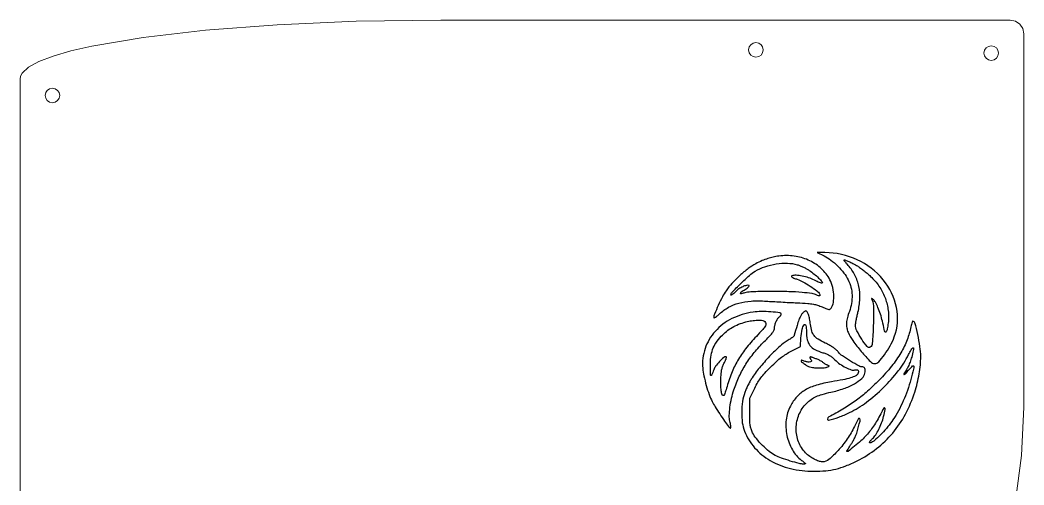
# Model space of a CAD drawing. Extents: x -110 to 546, y -59 to 410.
# Drawn here: x 19.6 to 181.2, y 165.8 to 240.6 of the extents above; entities that cross this region are included whole.
import ezdxf

# ---------------------------------------------------------------- set-up
doc = ezdxf.new("R2010")
doc.units = 0
doc.header["$MEASUREMENT"] = 0
doc.layers.get('0').update_dxf_attribs({"lineweight": 25, "true_color": 0xffffff})
doc.layers.add('Layer 1', color=7, linetype='BYLAYER', lineweight=5, true_color=0xffffff)

msp = doc.modelspace()

# ---------------------------------------------------------------- linework, layer by layer
at = {"color": 5, "true_color": 0x0000ff}
for points in [[(141.74, 202.63, 0.021416), (140.79, 202.47, 0.028277), (139.94, 202.23, 0.025595), (139.06, 201.89, 0.013536), (138, 201.38, 0.042504), (136.8, 200.62, 0.022333), (135.45, 199.49, 0.022256), (134.18, 198.23, 0.036844), (133.24, 197.04, 0.029866), (132.66, 196.07, 0.012216), (131.98, 194.68, 0.008749), (131.38, 193.3, 0.095306), (131.26, 192.71, 0.546801), (131.32, 192.67, 0.041861), (131.53, 192.78, 0.028123), (131.83, 193.01, 0.013668), (132.18, 193.32, -0.060301), (133.63, 194.38, -0.061454), (135.28, 195.06, -0.052645), (137.26, 195.38, -0.029227), (139.71, 195.37, 0.001164), (140.73, 195.31, 0.000535), (142.05, 195.24, 0.000529), (143.44, 195.16, 0.000733), (144.69, 195.1, -0.004485), (146.37, 195, -0.024068), (147.28, 194.89, -0.038649), (147.96, 194.72, -0.025833), (148.72, 194.43, 0.005668), (149.45, 194.11, 0.06691), (149.75, 194.03, 0.177373), (149.95, 194.07, 0.092553), (150.13, 194.24, 0.122046), (150.51, 195.16, 0.053548), (150.56, 196.48, 0.0512), (150.31, 197.89, 0.067061), (149.8, 199.09, 0.079435), (148.37, 200.78, 0.074893), (146.46, 201.99, 0.071548), (144.2, 202.62, 0.062987)], [(149.01, 202.65, -0.052586), (150.08, 201.99, -0.031693), (151.21, 201.01, -0.031648), (152.2, 199.89, -0.051154), (152.88, 198.81, -0.052531), (153.32, 197.6, -0.051989), (153.51, 196.32, -0.051397), (153.42, 195.01, -0.049095), (153.08, 193.73, 0.027071), (152.76, 192.72, 0.047825), (152.62, 191.87, 0.05601), (152.66, 191.1, 0.05869), (152.87, 190.38, 0.056823), (153.63, 189.01, 0.020415), (155, 187.26, 0.013846), (156.47, 185.63, 0.205559), (157.16, 185.33, 0.20915), (157.79, 185.61, 0.028544), (158.72, 186.74, 0.031822), (159.63, 188.17, 0.037293), (160.3, 189.63, 0.140913), (160.66, 194.34, 0.121877), (158.51, 198.82, 0.112852), (154.34, 202.03, 0.108402), (149.13, 203.18), (147.91, 203.18)], [(154.24, 201.11, -0.025198), (154.71, 200.81, -0.010477), (155.31, 200.36, -0.010335), (155.94, 199.85, -0.013152), (156.49, 199.35, -0.052329), (157.84, 197.78, -0.057751), (158.78, 196.02, -0.058432), (159.29, 194.11, -0.055775), (159.35, 192.1, -0.011388), (159.29, 191.6, -0.013103), (159.22, 191.12, -0.012242), (159.14, 190.73, -0.070855), (159.06, 190.53, -0.148643), (158.93, 190.4, -0.436086), (158.82, 190.44, -0.041305), (158.7, 190.79, -0.001535), (158.39, 192.14, 0.022045), (158.08, 193.26, 0.023191), (157.68, 194.33, 0.023188), (157.26, 195.21, 0.098003), (156.88, 195.66, 0.007238), (156.7, 195.81, 0.341336), (156.66, 195.81, 0.330003), (156.64, 195.76, 0.007007), (156.73, 195.54, -0.097545), (156.98, 194.29, -0.011672), (156.93, 191.47, -0.007255), (156.77, 188.55, -0.241211), (156.42, 187.97, -0.376445), (155.93, 188.05, -0.026392), (155.06, 189.25, -0.031584), (154.29, 190.6, -0.113497), (154.07, 191.56, -0.041088), (154.09, 191.82, -0.00597), (154.18, 192.33, -0.006725), (154.31, 192.94, -0.005715), (154.46, 193.58, 0.047916), (154.77, 195.75, 0.062723), (154.61, 197.75, 0.066854), (153.98, 199.54, 0.065889), (152.9, 201.11, -0.007005), (152.64, 201.4, -0.010315), (152.43, 201.66, -0.005965), (152.25, 201.88, -0.161784), (152.23, 201.95, -0.513535), (152.32, 202.02, -0.017646), (152.82, 201.83, -0.019846), (153.46, 201.53, -0.010704)], [(144.7, 201.23, -0.024427), (145.15, 201.07, -0.013925), (145.68, 200.84, -0.013883), (146.19, 200.57, -0.022292), (146.62, 200.32, -0.024315), (147.4, 199.74, -0.024077), (148.12, 199.09, -0.017054), (148.69, 198.49, -0.395866), (148.68, 198.28, -0.281029), (148.58, 198.25, -0.013728), (148.26, 198.37, -0.018919), (147.87, 198.53, -0.012167), (147.44, 198.75, 0.042961), (146.52, 199.15, 0.033852), (145.47, 199.41, 0.03438), (144.49, 199.53, 0.10325), (143.83, 199.42, 0.338007), (143.77, 199.33, 0.234176), (143.84, 199.23, 0.048232), (144.12, 199.09, 0.008257), (144.69, 198.89, -0.045337), (145.59, 198.49, -0.018174), (146.75, 197.79, -0.015771), (147.83, 197.04, -0.093969), (148.29, 196.54, -0.110977), (148.35, 196.35, -0.342591), (148.28, 196.25, -0.170979), (148.1, 196.25, -0.044045), (147.83, 196.36, 0.090533), (147.08, 196.6, 0.012977), (145.47, 196.77, 0.012557), (143.34, 196.89, 0.006243), (140.64, 196.93, 0.00404), (138.98, 196.92, 0.008274), (137.69, 196.88, 0.008191), (136.7, 196.82, 0.065085), (136.26, 196.73, -0.021984), (135.69, 196.55, -0.514141), (135.57, 196.64, -0.222013), (135.69, 196.85, -0.013469), (136.3, 197.26, 0.017603), (136.62, 197.48, 0.037896), (136.84, 197.67, 0.066691), (136.95, 197.81, 0.47273), (136.92, 197.88, 0.140908), (136.5, 197.9, 0.049687), (135.92, 197.7, 0.04508), (135.3, 197.34, 0.04213), (134.74, 196.87, -0.013673), (134.46, 196.6, -0.028422), (134.23, 196.42, -0.043719), (134.06, 196.32, -0.550557), (134.02, 196.35, -0.195265), (134.19, 196.78, -0.005644), (135.59, 198.19, -0.011337), (136.99, 199.5, -0.04722), (137.91, 200.19, -0.053934), (139.49, 200.92, -0.043849), (141.31, 201.36, -0.044777), (143.12, 201.48, -0.065497)], [(137.58, 193.6, 0.08186), (134.18, 192.56, 0.094856), (131.49, 190.51, 0.100956), (129.86, 187.73, 0.105877), (129.48, 184.58, 0.029828), (129.68, 183.33, 0.016031), (130.05, 181.81, 0.016029), (130.52, 180.33, 0.032127), (131.01, 179.2, 0.021062), (131.47, 178.37, 0.007327), (132.21, 177.21, 0.007464), (133, 176.05, 0.017011), (133.63, 175.21, 0.050239), (133.88, 174.96, 0.55275), (133.99, 175, 0.109624), (134, 175.28, 0.007998), (133.84, 176.03, -0.066918), (133.75, 176.95, -0.022615), (133.86, 178.28, -0.022319), (134.12, 179.74, -0.026133), (134.5, 181.09, -0.027548), (135.37, 183.28, -0.031876), (136.44, 185.25, -0.031608), (137.76, 187.09, -0.026274), (139.38, 188.86, 0.007393), (140.17, 189.66, 0.02491), (140.65, 190.21, 0.037723), (140.93, 190.63, 0.12889), (141.01, 190.94, -0.062726), (141.07, 191.43, -0.036324), (141.26, 192, -0.036467), (141.52, 192.52, -0.084404), (141.81, 192.85, 0.026233), (141.92, 192.96, 0.030537), (142.02, 193.07, 0.031902), (142.09, 193.18, 0.131716), (142.11, 193.25, 0.378308), (141.9, 193.49, 0.011798), (140.46, 193.64, 0.020791), (138.92, 193.69, 0.031975)], [(139.5, 192.1, -0.180373), (139.65, 191.77, -0.14981), (139.56, 191.38, -0.052909), (139.15, 190.81, -0.006586), (138.11, 189.69, 0.024248), (136.38, 187.7, 0.035608), (135.09, 185.78, 0.036446), (134.1, 183.73, 0.027151), (133.31, 181.34, -0.01264), (133.17, 180.89, -0.019685), (133.03, 180.51, -0.01469), (132.89, 180.21, -0.284573), (132.81, 180.16, -0.333831), (132.6, 180.31, -0.035283), (132.46, 180.96, -0.031444), (132.38, 181.86, -0.017107), (132.4, 182.96, -0.012316), (132.46, 183.81, -0.030633), (132.55, 184.42, -0.037126), (132.71, 184.95, -0.027901), (132.96, 185.49, 0.011966), (133.17, 185.92, 0.042958), (133.27, 186.2, 0.098273), (133.28, 186.37, 0.375822), (133.21, 186.43, 0.188652), (132.85, 186.29, 0.018354), (132.18, 185.63, 0.023491), (131.56, 184.9, 0.075492), (131.25, 184.34, -0.004422), (130.91, 183.44, -0.522171), (130.8, 183.41, -0.209754), (130.73, 183.57, -0.002199), (130.72, 184.82, -0.028783), (130.79, 186.38, -0.058195), (131.07, 187.58, -0.062727), (131.6, 188.63, -0.038937), (132.45, 189.71, -0.035915), (133.29, 190.5, -0.037747), (134.21, 191.14, -0.036737), (135.25, 191.64, -0.030723), (136.41, 192.03, -0.029505), (137.35, 192.22, -0.029582), (138.31, 192.3, -0.027713), (139.13, 192.27, -0.176279)], [(145.44, 193.31, 0.056535), (145.2, 192.92, 0.023717), (144.96, 192.35, 0.013586), (144.66, 191.46, 0.002855), (144.2, 189.88, -0.115593), (144.12, 189.73, -0.031794), (143.92, 189.54, -0.030338), (143.67, 189.35, -0.027575), (143.38, 189.18, 0.063666), (142.13, 188.33, 0.018815), (140.46, 186.73, 0.019296), (138.78, 184.85, 0.026974), (137.44, 183.05, 0.019328), (137.13, 182.54, 0.010872), (136.79, 181.9, 0.010838), (136.48, 181.24, 0.017394), (136.24, 180.66, 0.0518), (135.88, 179.21, 0.034183), (135.75, 177.49, 0.034473), (135.85, 175.81, 0.060074), (136.2, 174.45, 0.0887), (137.83, 171.77, 0.080534), (140.34, 169.72, 0.073632), (143.59, 168.43, 0.057606), (147.35, 167.99, 0.023256), (149.27, 168.08, 0.035908), (150.91, 168.35, 0.035059), (152.51, 168.86, 0.020888), (154.35, 169.68, 0.050744), (157.45, 171.63, 0.052812), (160.05, 174.14, 0.051808), (162.11, 177.19, 0.045607), (163.6, 180.73, 0.018011), (164, 182.17, 0.017378), (164.31, 183.65, 0.017933), (164.5, 185.1, 0.023637), (164.56, 186.42, 0.035278), (164.44, 188.06, 0.019993), (164.08, 190.02, 0.010956), (163.63, 191.87, 0.338607), (163.27, 192.14, 0.313661), (163.21, 192.09, 0.01178), (163.11, 191.8, 0.017548), (163.01, 191.43, 0.010994), (162.91, 190.99, -0.049818), (162.27, 188.89, -0.040068), (161.2, 186.79, -0.035082), (159.65, 184.63, -0.022954), (157.59, 182.37, -0.017542), (155.77, 180.68, -0.022927), (153.99, 179.27, -0.022326), (152.05, 178, -0.015343), (149.75, 176.73, 0.260644), (149.53, 176.4, 0.499888), (149.73, 176.23, 0.035294), (151.38, 176.7, 0.027231), (153.11, 177.43, 0.04789), (155.81, 179.09, 0.032422), (158.56, 181.46, 0.032566), (160.95, 184.14, 0.051043), (162.6, 186.76, -0.012356), (163, 187.53, -0.088898), (163.27, 187.85, -0.626072), (163.39, 187.8, -0.064394), (163.35, 187.4, -0.011618), (163.1, 186.38, -0.019841), (162.84, 185.55, -0.023764), (162.56, 184.87, -0.039608), (162.25, 184.33, 0.01048), (161.83, 183.67, 0.60841), (161.89, 183.58, 0.195442), (162.1, 183.68, 0.007236), (162.7, 184.36, -0.026434), (163.26, 184.95, -0.596429), (163.44, 184.89, -0.107167), (163.42, 184.43, -0.004154), (162.98, 182.77, -0.018707), (162.43, 181.01, -0.01917), (161.75, 179.31, -0.019645), (160.96, 177.72, -0.022383), (160.08, 176.26, -0.024232), (159.28, 175.17, -0.018923), (158.31, 174.07, -0.018681), (157.35, 173.13, -0.061323), (156.63, 172.62, -0.08263), (156.37, 172.54, -0.548819), (156.3, 172.62, -0.113396), (156.43, 172.87, -0.019962), (156.81, 173.25, 0.057326), (157.31, 173.87, 0.028896), (157.81, 174.74, 0.027057), (158.25, 175.76, 0.026428), (158.59, 176.83, 0.007132), (158.85, 177.94, 0.274471), (158.77, 178.17, 0.478108), (158.6, 178.14, 0.009432), (158.12, 177.23, -0.014141), (157.55, 176.18, -0.017806), (156.97, 175.25, -0.018602), (156.34, 174.39, -0.018387), (155.64, 173.58, -0.025507), (154.93, 172.88, -0.011156), (153.92, 172.03, -0.003557), (152.86, 171.18, -0.379657), (152.69, 171.19, -0.333358), (152.69, 171.25, -0.004818), (152.86, 171.55, -0.010972), (153.08, 171.92, -0.006744), (153.35, 172.33, 0.020021), (153.64, 172.81, 0.014549), (153.94, 173.37, 0.014741), (154.18, 173.92, 0.030966), (154.33, 174.36, 0.005464), (154.79, 176.06, 0.190488), (154.74, 176.46, 0.596149), (154.54, 176.46, 0.009196), (153.88, 175.17, -0.037756), (152.73, 173.19, -0.033486), (151.26, 171.32, -0.031894), (149.78, 169.88, -0.180992), (148.76, 169.51, -0.078539), (148.14, 169.61, -0.041744), (147.43, 169.92, -0.038483), (146.7, 170.38, -0.036264), (146.03, 170.96, -0.106539), (144.89, 172.74, -0.094808), (144.52, 174.91, -0.093237), (144.97, 177.1, -0.09886), (146.18, 178.91, -0.039591), (146.93, 179.55, -0.049298), (147.71, 180, -0.039326), (148.7, 180.37, -0.01528), (150.11, 180.72, 0.030573), (152.17, 181.29, 0.044645), (153.88, 182.07, 0.053581), (155.1, 182.93, 0.165315), (155.59, 183.8, 0.04041), (155.64, 184.21, 0.092858), (155.59, 184.52, 0.14403), (155.45, 184.71, 0.165376), (155.25, 184.78, -0.125073), (154.62, 184.94, -0.012159), (153.26, 185.72, -0.014846), (151.95, 186.57, -0.073941), (151.31, 187.17, 0.045064), (150.96, 187.53, 0.030041), (150.51, 187.89, 0.024846), (149.93, 188.25, 0.013973), (149.19, 188.62, -0.02641), (148.04, 189.25, -0.086673), (147.39, 189.82, -0.099345), (147.03, 190.53, -0.041321), (146.82, 191.6, 0.01705), (146.68, 192.52, 0.037433), (146.5, 193.21, 0.050305), (146.29, 193.66, 0.265816), (146.06, 193.79, 0.13067), (145.94, 193.76, 0.034744), (145.78, 193.65, 0.032779), (145.6, 193.5, 0.028647)], [(146.16, 190.48, 0.052617), (146.3, 189.16, 0.113874), (146.73, 188.24, 0.109743), (147.53, 187.58, 0.046746), (148.82, 187.07, -0.025947), (149.38, 186.88, -0.037246), (149.86, 186.64, -0.03672), (150.29, 186.34, -0.024266), (150.75, 185.93, 0.041096), (151.56, 185.25, 0.03709), (152.5, 184.69, 0.037982), (153.38, 184.32, 0.141155), (153.98, 184.3, -0.07497), (154.31, 184.33, -0.217508), (154.51, 184.23, -0.21688), (154.56, 184.01, -0.074588), (154.45, 183.69, -0.161162), (154.09, 183.35, -0.035462), (153.28, 183.03, -0.025326), (152.04, 182.72, -0.008399), (150.21, 182.39, 0.02981), (147.76, 181.83, 0.062527), (145.97, 181.06, 0.074758), (144.63, 179.97, 0.062587), (143.58, 178.48, 0.096721), (142.9, 176.27, 0.077411), (143.02, 173.77, 0.078039), (143.9, 171.45, 0.101382), (145.39, 169.74, -0.004619), (145.87, 169.37, -0.097134), (145.99, 169.23, -0.507574), (145.96, 169.16, -0.051772), (145.73, 169.14, -0.064526), (145, 169.23, -0.009811), (143.57, 169.64, -0.011625), (142.13, 170.12, -0.031394), (141.14, 170.54, -0.053337), (140.17, 171.17, -0.026304), (139.08, 172.16, -0.026288), (138.11, 173.25, -0.056132), (137.5, 174.2, -0.031871), (137.25, 174.8, -0.047189), (137.12, 175.35, -0.029101), (137.07, 176.08, -0.005396), (137.05, 177.43), (137.05, 179.75), (137.86, 181.39, -0.017229), (138.36, 182.32, -0.030811), (138.84, 183.05, -0.026134), (139.46, 183.79, -0.009048), (140.43, 184.78, -0.009841), (141.37, 185.68, -0.020689), (142.14, 186.33, -0.024349), (142.88, 186.84, -0.021099), (143.69, 187.31), (145.19, 188.08), (145.29, 189.45, -0.024552), (145.46, 190.85, -0.133049), (145.79, 191.54, -0.627324), (146.06, 191.47, -0.049479)], [(146.71, 186.31, 0.093143), (146.73, 186.23, 0.03528), (146.77, 186.13, 0.033438), (146.84, 186.02, 0.034797), (146.93, 185.92, -0.27979), (146.97, 185.73, -0.260605), (146.82, 185.59, -0.095415), (146.43, 185.56, -0.050072), (145.95, 185.68, 0.014396), (145.42, 185.85, 0.46459), (145.32, 185.78, 0.252829), (145.38, 185.62, 0.0094), (145.9, 185.22, 0.034014), (146.3, 184.95, 0.054159), (146.68, 184.78, 0.04497), (147.14, 184.69, 0.016424), (147.79, 184.63, 0.015075), (148.29, 184.62, 0.015484), (148.79, 184.64, 0.015402), (149.22, 184.68, 0.060994), (149.47, 184.74, 0.007), (149.76, 184.86, 0.225622), (149.81, 184.92, 0.37579), (149.79, 184.97, 0.013984), (149.56, 185.06, -0.03208), (149.4, 185.14, -0.016248), (149.19, 185.25, -0.01607), (148.99, 185.39, -0.023042), (148.83, 185.52, 0.033847), (148.65, 185.65, 0.017532), (148.4, 185.79, 0.017349), (148.15, 185.93, 0.025173), (147.91, 186.02, -0.002679), (147.67, 186.1, -0.002214), (147.42, 186.19, -0.002235), (147.19, 186.28, -0.005992), (147.03, 186.34, 0.043319), (146.91, 186.38, 0.081279), (146.81, 186.39, 0.13262), (146.74, 186.36, 0.237017)]]:
    msp.add_lwpolyline(points, format="xyb", close=True, dxfattribs=at)
at = {"layer": 'Layer 1'}
for p, q in [((49.47, 238.99), (60.98, 239.87)), ((60.98, 239.87), (73.69, 240.42)), ((73.69, 240.42), (87.34, 240.61)), ((87.34, 240.61), (178.96, 240.61)), ((178.96, 240.61), (179.82, 240.44)), ((179.82, 240.44), (180.52, 239.97)), ((180.52, 239.97), (180.99, 239.27)), ((180.99, 239.27), (181.16, 238.41)), ((31.19, 236.43), (39.46, 237.83)), ((39.46, 237.83), (49.47, 238.99)), ((181.16, 238.41), (181.16, 178.29)), ((27.8, 235.64), (31.19, 236.43)), ((136.87, 235.82), (136.96, 236.28)), ((136.96, 236.28), (137.21, 236.65)), ((137.21, 236.65), (137.58, 236.9)), ((137.58, 236.9), (138.04, 236.99)), ((138.04, 236.99), (138.5, 236.9)), ((138.5, 236.9), (138.87, 236.65)), ((138.87, 236.65), (139.12, 236.28)), ((139.12, 236.28), (139.22, 235.82)), ((174.82, 235.76), (175.07, 236.13)), ((175.07, 236.13), (175.44, 236.38)), ((175.44, 236.38), (175.9, 236.47)), ((175.9, 236.47), (176.35, 236.38)), ((176.35, 236.38), (176.73, 236.13)), ((176.73, 236.13), (176.98, 235.76)), ((22.68, 233.94), (24.95, 234.81)), ((24.95, 234.81), (27.8, 235.64)), ((136.96, 235.36), (136.87, 235.82)), ((137.21, 234.99), (136.96, 235.36)), ((137.58, 234.74), (137.21, 234.99)), ((138.04, 234.65), (137.58, 234.74)), ((138.5, 234.74), (138.04, 234.65)), ((138.87, 234.99), (138.5, 234.74)), ((139.12, 235.36), (138.87, 234.99)), ((139.22, 235.82), (139.12, 235.36)), ((139.22, 235.82), (139.22, 235.82)), ((174.72, 235.3), (174.82, 235.76)), ((174.82, 234.84), (174.72, 235.3)), ((175.07, 234.47), (174.82, 234.84)), ((175.44, 234.22), (175.07, 234.47)), ((175.9, 234.12), (175.44, 234.22)), ((176.35, 234.22), (175.9, 234.12)), ((176.73, 234.47), (176.35, 234.22)), ((176.98, 234.84), (176.73, 234.47)), ((176.98, 235.76), (177.07, 235.3)), ((177.07, 235.3), (176.98, 234.84)), ((177.07, 235.3), (177.07, 235.3)), ((19.99, 232.08), (21.01, 233.03)), ((21.01, 233.03), (22.68, 233.94)), ((19.64, 231.11), (19.72, 231.6)), ((19.64, 140.11), (19.64, 231.11)), ((19.72, 231.6), (19.99, 232.08)), ((24.01, 229.3), (24.38, 229.55)), ((24.38, 229.55), (24.84, 229.65)), ((24.84, 229.65), (25.3, 229.55)), ((25.3, 229.55), (25.67, 229.3)), ((23.67, 228.47), (23.76, 228.93)), ((23.76, 228.02), (23.67, 228.47)), ((23.76, 228.93), (24.01, 229.3)), ((24.01, 227.64), (23.76, 228.02)), ((25.67, 229.3), (25.92, 228.93)), ((25.92, 228.02), (25.67, 227.64)), ((25.92, 228.93), (26.01, 228.47)), ((26.01, 228.47), (25.92, 228.02)), ((26.01, 228.47), (26.01, 228.47)), ((24.38, 227.39), (24.01, 227.64)), ((24.84, 227.3), (24.38, 227.39)), ((25.3, 227.39), (24.84, 227.3)), ((25.67, 227.64), (25.3, 227.39)), ((181.16, 178.29), (180.77, 170.55)), ((180.77, 170.55), (179.84, 163.58))]:
    msp.add_line(p, q, dxfattribs=at)

doc.saveas('drawing.dxf')
